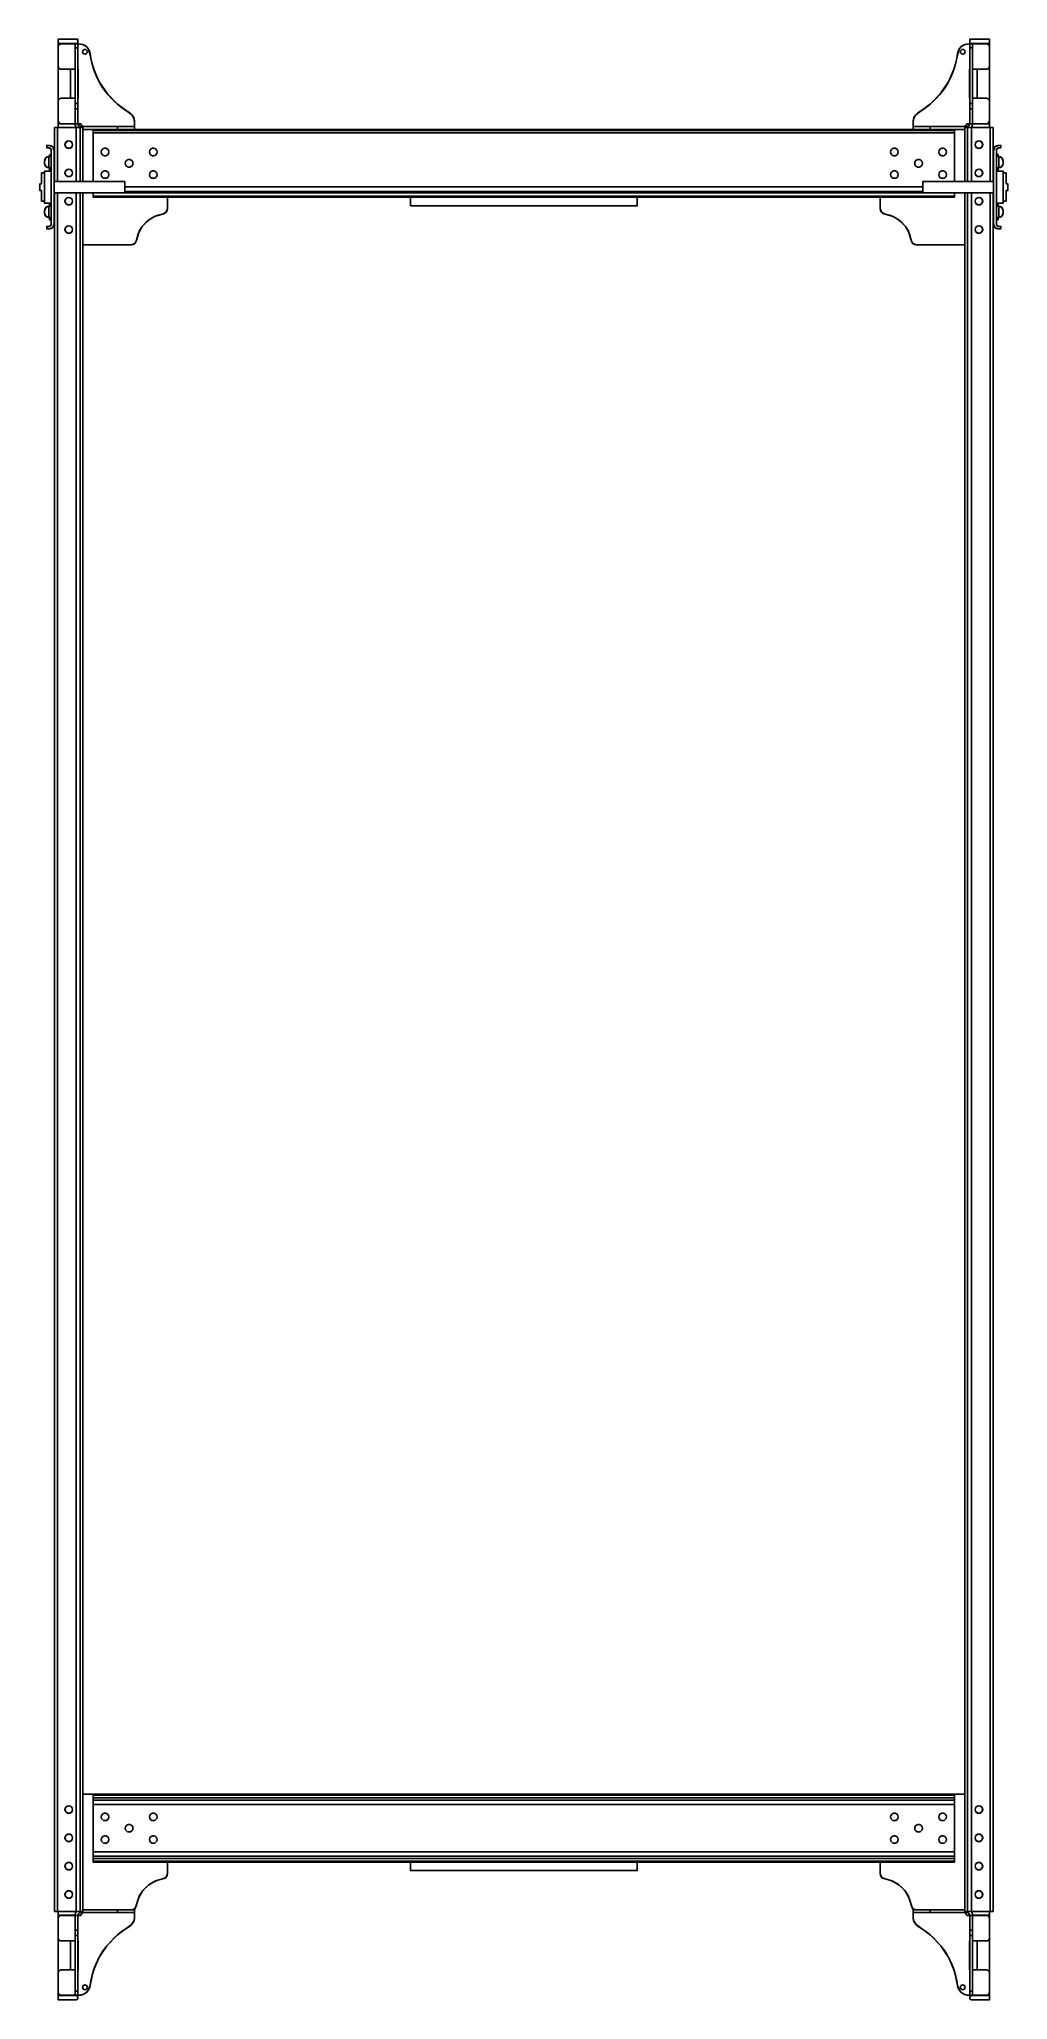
# Model space of a CAD drawing. Header units: millimetres. Extents: x -855 to 854, y -228 to 3234.
import ezdxf

# ---------------------------------------------------------------- set-up
doc = ezdxf.new("R2010")
doc.units = ezdxf.units.MM
doc.linetypes.add('HIDDEN', pattern=[0.375, 0.25, -0.125])
doc.layers.add('Wipeouts', color=7, linetype='Continuous', true_color=0xbcb7d9)

msp = doc.modelspace()

# ---------------------------------------------------------------- wipeouts: each hides what was drawn before it
msp.add_wipeout([(-0.6, 2939.9), (-201.2, 2939.9), (-201.2, 2954.9), (-630.2, 2954.9), (-630.2, 2935.2), (-632.6, 2928.7), (-638.6, 2925.3), (-652.8, 2921.1), (-665.3, 2913.3), (-674.5, 2903.5), (-680.6, 2892.9), (-684.5, 2879.4), (-687.9, 2873.3), (-694.4, 2870.9), (-779.2, 2870.9), (-779.2, 134.9), (-1.2, 133.1), (-1.2, 0), (-201.2, 0.1), (-201.2, 14.9), (-630.2, 14.9), (-630.2, -4.8), (-631.2, -9.2), (-634.4, -13), (-651.1, -18.2), (-663.8, -25.5), (-673.2, -34.8), (-680.6, -47.2), (-686.3, -65), (-688.2, -69.1), (-688.2, -74.1), (-688.2, -82), (-689.1, -87.9), (-693.2, -95.3), (-718.8, -114), (-737, -132.7), (-751.2, -154.2), (-761, -177.5), (-766.6, -202.6), (-768.7, -209.4), (-773.2, -215.1), (-779.4, -218.8), (-786.4, -220.1), (-788.2, -220.1), (-793.2, -220.1), (-793.2, -220.6), (-791.2, -220.6), (-789.1, -221.4), (-788.2, -223.6), (-788.2, -225.1), (-789.1, -227.2), (-791.2, -228.1), (-823.2, -228.1), (-823.2, -72.1), (-829.2, -72.1), (-829.2, 2906.9), (-830.2, 2906.9), (-830.2, 2907.4), (-832.5, 2901.8), (-838.2, 2899.4), (-843.2, 2899.4), (-843.2, 2903.4), (-839.2, 2903.4), (-836.3, 2904.6), (-835.2, 2907.4), (-835.2, 2915.4), (-838.2, 2915.4), (-838.2, 2919), (-839.2, 2919), (-844.8, 2921.4), (-847.2, 2927), (-847.2, 2931), (-844.8, 2936.7), (-839.2, 2939), (-838.2, 2939), (-838.2, 2944.8), (-847.2, 2944.8), (-847.2, 2947.9), (-852.2, 2947.9), (-852.2, 2966.9), (-855.2, 2966.9), (-855.2, 2978.9), (-852.2, 2978.9), (-852.2, 2997.9), (-847.2, 2997.9), (-847.2, 3001), (-838.2, 3001), (-838.2, 3006.8), (-839.2, 3006.8), (-844.8, 3009.2), (-847.2, 3014.8), (-847.2, 3018.8), (-844.8, 3024.5), (-839.2, 3026.8), (-838.2, 3026.8), (-838.2, 3029.7), (-835.2, 3029.7), (-835.2, 3038.4), (-836.3, 3041.3), (-839.2, 3042.4), (-843.2, 3042.4), (-843.2, 3046.4), (-838.2, 3046.4), (-832.5, 3044.1), (-830.4, 3038.9), (-830.2, 3038.9), (-829.2, 3038.9), (-829.2, 3077.9), (-823.2, 3077.9), (-823.2, 3233.9), (-788.2, 3233.9), (-788.2, 3225.9), (-779.8, 3224.8), (-773.2, 3220.9), (-768.9, 3215.6), (-761, 3183.4), (-751.2, 3160.2), (-736.6, 3138.2), (-718.7, 3119.8), (-692.7, 3100.6), (-689.3, 3094.6), (-688.2, 3087.9), (-688.2, 3074.9), (-1.4, 3074.9), (-1.4, 2939.9)]).dxf.layer = 'Wipeouts'

# ---------------------------------------------------------------- next in the draw order: linework, layer by layer
at = {"color": 2, "linetype": 'Continuous', "lineweight": 25, "true_color": 0xf1eb1f}
for p, q in [((-822, 3233.9), (-790, 3233.9)), ((-822, 3233.9), (-822, 3226.4)), ((-822, 3226.4), (-790, 3226.4)), ((-822, 3084.4), (-822, 3226.4)), ((-787, 3230.9), (-787, 3229.4)), ((-822, 3084.4), (-792, 3084.4)), ((-822, 3084.4), (-822, 3077.9)), ((-822, -78.6), (-822, -72.1)), ((-822, -78.6), (-792, -78.6)), ((-822, -220.6), (-822, -78.6)), ((-822, -228.1), (-822, -220.6)), ((-822, -220.6), (-790, -220.6)), ((-790, -228.1), (-822, -228.1)), ((-787, -225.1), (-787, -223.6))]:
    msp.add_line(p, q, dxfattribs=at)
at = {"color": 7, "linetype": 'Continuous', "lineweight": 25}
for p, q in [((-821.5, 3220.9), (-821.5, 3185.9)), ((-792, 3225.9), (-816.5, 3225.9)), ((-792, 3226.4), (-792, 3225.9)), ((-792, 3225.9), (-787, 3225.9)), ((-792, 3219), (-792, 3225.9)), ((-785.2, 3225.9), (-787, 3225.9)), ((-787, 3225.9), (-787, 3219)), ((-787, 3219), (-792, 3219)), ((-792, 3120.4), (-792, 3219)), ((-787, 3120.4), (-787, 3219)), ((-816.5, 3180.9), (-792, 3180.9)), ((-787, 3180.9), (-786.5, 3180.9)), ((-786.5, 3180.9), (-786.5, 3129.9)), ((-821.5, 3124.9), (-821.5, 3089.9)), ((-792, 3129.9), (-816.5, 3129.9)), ((-792, 3120.4), (-787, 3120.4)), ((-792, 3111.3), (-792, 3120.4)), ((-786.5, 3129.9), (-787, 3129.9)), ((-787, 3120.4), (-787, 3111.3)), ((-816.5, 3084.9), (-792, 3084.9)), ((-787, 3111.3), (-792, 3111.3)), ((-792, 3111.3), (-792, 3084.9)), ((-792, 3084.9), (-792, 3084.4)), ((-792, 3084.9), (-787, 3084.9)), ((-787, 3111.3), (-787, 3084.9)), ((-787, 3084.9), (-781.5, 3084.9)), ((-687, 3079.9), (-687, 3087.9)), ((-828, 2982.9), (-828, 3077.9)), ((-823, 3077.9), (-828, 3077.9)), ((-828, 3064.9), (-828, 2982.9)), ((-790, 3077.9), (-823, 3077.9)), ((-783, 3077.9), (-790, 3077.9)), ((-783, 2982.9), (-783, 3077.9)), ((-778, 3077.9), (-783, 3077.9)), ((-782, 3079.9), (-717, 3079.9)), ((-778, 2982.9), (-778, 3077.9)), ((-760, 3074.9), (-778, 3074.9)), ((-760, 3073.1), (-760, 3074.9)), ((-760, 3068.6), (-760, 3073.1)), ((-760, 3064.6), (-760, 3068.6)), ((-760, 3056.7), (-760, 3064.6)), ((-760, 2982.9), (-760, 3056.7)), ((-717, 3074.9), (-717, 3079.9)), ((-717, 3079.9), (-687, 3079.9)), ((-687, 3079.9), (-687, 3074.9)), ((-846, 3014.8), (-846, 3018.8)), ((-842, 3042.4), (-842, 3046.4)), ((-842, 3046.4), (-837, 3046.4)), ((-842, 3042.4), (-838, 3042.4)), ((-834, 3026.8), (-838, 3026.8)), ((-837, 3029.7), (-834, 3029.7)), ((-834, 3038.4), (-834, 2907.4)), ((-829, 3038.9), (-829, 3038.9)), ((-828, 3038.9), (-829, 3038.9)), ((-829, 3038.4), (-829, 2907.4)), ((-737.2, 3041.4), (-740.8, 3041.4)), ((-740.8, 3028.4), (-737.2, 3028.4)), ((-694.7, 3021.4), (-698.3, 3021.4)), ((-652.2, 3041.4), (-655.8, 3041.4)), ((-655.8, 3028.4), (-652.2, 3028.4)), ((-851, 2978.9), (-854, 2978.9)), ((-854, 2966.9), (-854, 2978.9)), ((-851, 2997.9), (-851, 2978.9)), ((-851, 2997.9), (-846, 2997.9)), ((-846, 3001), (-834, 3001)), ((-846, 2944.8), (-846, 3001)), ((-838, 3006.8), (-834, 3006.8)), ((-704, 2982.9), (-829, 2982.9)), ((-737.2, 3001.4), (-740.8, 3001.4)), ((-740.8, 2988.4), (-737.2, 2988.4)), ((-704, 2982.9), (-704, 2962.9)), ((-698.3, 3008.4), (-694.7, 3008.4)), ((-652.2, 3001.4), (-655.8, 3001.4)), ((-655.8, 2988.4), (-652.2, 2988.4)), ((-854, 2966.9), (-851, 2966.9)), ((-851, 2966.9), (-851, 2947.9)), ((-851, 2947.9), (-846, 2947.9)), ((-846, 2944.8), (-834, 2944.8)), ((-837, 2944.7), (-834, 2944.7)), ((-837, 2944.7), (-837, 2942.3)), ((-704, 2962.9), (-829, 2962.9)), ((-828, 2962.9), (-828, 2880.9)), ((-828, -72.1), (-828, 2962.9)), ((-783, -72.1), (-783, 2962.9)), ((-778, -72.1), (-778, 2962.9)), ((-760, 2961.3), (-760, 2962.9)), ((-760, 2956.8), (-760, 2961.3)), ((-760, 2954.9), (-760, 2956.8)), ((-629, 2935.2), (-629, 2954.9)), ((-846, 2927), (-846, 2931)), ((-834, 2939), (-838, 2939)), ((-838, 2919), (-834, 2919)), ((-837, 2942.3), (-834, 2942.3)), ((-837, 2942.3), (-837, 2939)), ((-837, 2915.4), (-834, 2915.4)), ((-842, 2903.4), (-838, 2903.4)), ((-842, 2899.4), (-842, 2903.4)), ((-842, 2899.4), (-837, 2899.4)), ((-829, 2906.9), (-829, 2906.9)), ((-828, 2906.9), (-829, 2906.9)), ((-778, 2870.9), (-693.2, 2870.9)), ((-828, 124.9), (-828, -59.1)), ((-760, 134.9), (-778, 134.9)), ((-760, 133.1), (-760, 134.9)), ((-760, 128.6), (-760, 133.1)), ((-760, 124.6), (-760, 128.6)), ((-760, 116.7), (-760, 124.6)), ((-760, 33.2), (-760, 116.7)), ((-737.2, 101.4), (-740.8, 101.4)), ((-740.8, 88.4), (-737.2, 88.4)), ((-694.7, 81.4), (-698.3, 81.4)), ((-652.2, 101.4), (-655.8, 101.4)), ((-655.8, 88.4), (-652.2, 88.4)), ((-737.2, 61.4), (-740.8, 61.4)), ((-740.8, 48.4), (-737.2, 48.4)), ((-698.3, 68.4), (-694.7, 68.4)), ((-652.2, 61.4), (-655.8, 61.4)), ((-655.8, 48.4), (-652.2, 48.4)), ((-760, 25.3), (-760, 33.2)), ((-760, 21.3), (-760, 25.3)), ((-760, 16.8), (-760, 21.3)), ((-760, 14.9), (-760, 16.8)), ((-629, -4.8), (-629, 14.9)), ((-778, -69.1), (-693.2, -69.1)), ((-717, -74.1), (-717, -69.1)), ((-693.2, -69.1), (-687, -69.1)), ((-687, -69.1), (-687, -74.1)), ((-823, -72.1), (-828, -72.1)), ((-790, -72.1), (-823, -72.1)), ((-821.5, -119.1), (-821.5, -84.1)), ((-816.5, -79.1), (-792, -79.1)), ((-792, -78.6), (-792, -79.1)), ((-787, -79.1), (-792, -79.1)), ((-792, -105.4), (-792, -79.1)), ((-783, -72.1), (-790, -72.1)), ((-787, -79.1), (-781.5, -79.1)), ((-787, -105.4), (-787, -79.1)), ((-778, -72.1), (-783, -72.1)), ((-782, -74.1), (-717, -74.1)), ((-687, -74.1), (-717, -74.1)), ((-687, -74.1), (-687, -82)), ((-792, -124.1), (-816.5, -124.1)), ((-792, -105.4), (-787, -105.4)), ((-792, -114.5), (-792, -105.4)), ((-787, -114.5), (-792, -114.5)), ((-792, -213.1), (-792, -114.5)), ((-787, -105.4), (-787, -114.5)), ((-787, -213.1), (-787, -114.5)), ((-786.5, -124.1), (-787, -124.1)), ((-786.5, -175.1), (-786.5, -124.1)), ((-821.5, -215.1), (-821.5, -180.1)), ((-816.5, -175.1), (-792, -175.1)), ((-787, -175.1), (-786.5, -175.1)), ((-792, -220.1), (-816.5, -220.1)), ((-792, -213.1), (-787, -213.1)), ((-792, -220.1), (-792, -213.1)), ((-792, -220.1), (-792, -220.6)), ((-787, -220.1), (-792, -220.1)), ((-787, -213.1), (-787, -220.1)), ((-785.2, -220.1), (-787, -220.1))]:
    msp.add_line(p, q, dxfattribs=at)
at = {"color": 251, "linetype": 'HIDDEN', "true_color": 0x636466}
for p, q in [((-800, 3180.9), (-800, 3129.9)), ((-800, -124.1), (-800, -175.1))]:
    msp.add_line(p, q, dxfattribs=at)
at = {"color": 8, "linetype": 'Continuous', "lineweight": 25}
for p, q in [((-823, 2982.9), (-823, 3077.9)), ((-790, 2982.9), (-790, 3077.9)), ((-782, 3079.9), (-782, 3077.9)), ((-838, 3026.8), (-838, 3006.8)), ((-823, -72.1), (-823, 2962.9)), ((-790, -72.1), (-790, 2962.9)), ((-838, 2939), (-838, 2919)), ((-782, -72.1), (-782, -74.1))]:
    msp.add_line(p, q, dxfattribs=at)
at = {"color": 7, "linetype": 'Continuous', "lineweight": 25}
for centre, radius in [((-774.5, 3211.9), 4.25), ((-803, 3047.9), 6.75), ((-803, 3047.9), 6.5), ((-739, 3034.9), 6.75), ((-696.5, 3014.9), 6.75), ((-654, 3034.9), 6.75), ((-803, 2997.9), 6.75), ((-803, 2997.9), 6.5), ((-739, 2994.9), 6.75), ((-654, 2994.9), 6.75), ((-803, 2947.9), 6.75), ((-803, 2947.9), 6.5), ((-803, 2897.9), 6.75), ((-803, 2897.9), 6.5), ((-803, 107.9), 6.75), ((-803, 107.9), 6.5), ((-739, 94.9), 6.75), ((-696.5, 74.9), 6.75), ((-654, 94.9), 6.75), ((-803, 57.9), 6.75), ((-803, 57.9), 6.5), ((-739, 54.9), 6.75), ((-654, 54.9), 6.75), ((-803, 7.9), 6.75), ((-803, 7.9), 6.5), ((-803, -42.1), 6.75), ((-803, -42.1), 6.5), ((-774.5, -206.1), 4.25)]:
    msp.add_circle(centre, radius, dxfattribs=at)
for centre, radius, start, end in [((-816.5, 3220.9), 5, 90, 180), ((-785.2, 3205.9), 20, 7.1989, 90), ((-816.5, 3185.9), 5, 180, 270), ((-626.9, 3225.9), 139.6, 187.1989, 239.8758), ((-816.5, 3124.9), 5, 90, 180), ((-816.5, 3089.9), 5, 180, 270), ((-782, 3084.9), 10, 180, 224.427), ((-782, 3084.9), 5, 180, 270), ((-776.5, 3084.9), 5, 180, 270), ((-707, 3087.9), 20, 0, 59.8758), ((-838, 3018.8), 8, 90, 180), ((-838, 3014.8), 8, 180, 270), ((-838, 3038.4), 4, 0, 90), ((-837, 3038.4), 8, 0, 90), ((-838, 2931), 8, 90, 180), ((-838, 2927), 8, 180, 270), ((-629, 2870.9), 55, 98.8499, 171.1501), ((-639, 2935.2), 10, 278.8499, 0), ((-838, 2907.4), 4, 270, 0), ((-837, 2907.4), 8, 270, 0), ((-693.2, 2880.9), 10, 270, 351.1501), ((-629, -69.1), 55, 98.8499, 171.1501), ((-639, -4.8), 10, 278.8499, 0), ((-693.2, -59.1), 10, 270, 351.1501), ((-816.5, -84.1), 5, 90, 180), ((-782, -79.1), 10, 135.573, 180), ((-782, -79.1), 5, 90, 180), ((-776.5, -79.1), 5, 90, 180), ((-626.9, -220.1), 139.6, 120.1242, 172.8011), ((-707, -82), 20, 300.1242, 0), ((-816.5, -119.1), 5, 180, 270), ((-816.5, -180.1), 5, 90, 180), ((-785.2, -200.1), 20, 270, 352.8011), ((-816.5, -215.1), 5, 180, 270)]:
    msp.add_arc(centre, radius, start, end, dxfattribs=at)
at = {"color": 2, "linetype": 'Continuous', "lineweight": 25, "true_color": 0xf1eb1f}
for centre, start, end in [((-790, 3230.9), 0, 90), ((-790, 3229.4), 270, 0), ((-790, -223.6), 0, 90), ((-790, -225.1), 270, 0)]:
    msp.add_arc(centre, 3, start, end, dxfattribs=at)
at = {"color": 7, "linetype": 'Continuous', "lineweight": 25}
for points, knots in [([(-837, 3029.7), (-837, 3029.7), (-837, 3029.7), (-837, 3029.3), (-837, 3028.6), (-837, 3027.7), (-837, 3027.1), (-837, 3026.8)], [0, 0, 0, 0, 0.243551, 0.486989, 0.730071, 0.912437, 1, 1, 1, 1]), ([(-837, 3006.8), (-837, 3006.5), (-837, 3005.5), (-837, 3004.1), (-837, 3002.8), (-837, 3001.8), (-837, 3001.2), (-837, 3001.1), (-837, 3001)], [0, 0, 0, 0, 0.116483, 0.296239, 0.476021, 0.656083, 0.89612, 1, 1, 1, 1]), ([(-837, 2919), (-837, 2918.5), (-837, 2917.4), (-837, 2916.3), (-837, 2915.7), (-837, 2915.4)], [0, 0, 0, 0, 0.35444, 0.67705, 1, 1, 1, 1])]:
    msp.add_open_spline(points, degree=3, knots=knots, dxfattribs=at)

# ---------------------------------------------------------------- next in the draw order: wipeouts: each hides what was drawn before it
msp.add_wipeout([(-2.2, 2939.9), (198.4, 2939.9), (198.4, 2955), (627.4, 2955), (627.4, 2935.3), (629.8, 2928.8), (635.8, 2925.4), (650, 2921.2), (662.5, 2913.4), (671.7, 2903.6), (677.8, 2893), (681.7, 2879.5), (685.1, 2873.4), (691.6, 2871), (776.4, 2871.1), (776.8, 135.1), (-1.2, 133.1), (-1.2, 0), (198.8, 0.1), (198.8, 15), (627.8, 15), (627.8, -4.7), (628.8, -9.1), (632, -12.9), (648.7, -18.1), (661.4, -25.4), (670.9, -34.7), (678.3, -47.1), (684, -64.9), (685.8, -69), (685.8, -74), (685.8, -81.9), (686.7, -87.8), (690.9, -95.2), (716.5, -113.9), (734.6, -132.6), (748.8, -154.1), (758.7, -177.4), (764.2, -202.4), (766.4, -209.2), (770.9, -214.9), (777, -218.7), (784.1, -219.9), (785.8, -219.9), (790.8, -219.9), (790.8, -220.4), (788.8, -220.4), (786.7, -221.3), (785.8, -223.4), (785.8, -224.9), (786.7, -227.1), (788.8, -227.9), (820.8, -227.9), (820.8, -71.9), (826.8, -71.9), (826.4, 2907.1), (827.4, 2907.1), (827.4, 2907.6), (829.7, 2901.9), (835.4, 2899.6), (840.4, 2899.6), (840.4, 2903.6), (836.4, 2903.6), (833.6, 2904.7), (832.4, 2907.6), (832.4, 2915.5), (835.4, 2915.5), (835.4, 2919.2), (836.4, 2919.2), (842, 2921.5), (844.4, 2927.2), (844.4, 2931.2), (842, 2936.8), (836.4, 2939.2), (835.4, 2939.2), (835.4, 2945), (844.4, 2945), (844.4, 2948.1), (849.4, 2948.1), (849.4, 2967.1), (852.4, 2967.1), (852.4, 2979.1), (849.4, 2979.1), (849.4, 2998.1), (844.4, 2998.1), (844.4, 3001.2), (835.4, 3001.2), (835.4, 3007), (836.4, 3007), (842, 3009.3), (844.4, 3015), (844.4, 3019), (842, 3024.6), (836.4, 3027), (835.4, 3027), (835.4, 3029.9), (832.4, 3029.9), (832.4, 3038.6), (833.5, 3041.4), (836.4, 3042.6), (840.4, 3042.6), (840.4, 3046.6), (835.4, 3046.6), (829.7, 3044.2), (827.6, 3039.1), (827.4, 3039.1), (826.4, 3039.1), (826.4, 3078.1), (820.4, 3078.1), (820.3, 3234.1), (785.3, 3234.1), (785.3, 3226.1), (777, 3224.9), (770.4, 3221.1), (766.1, 3215.7), (758.2, 3183.5), (748.4, 3160.3), (733.8, 3138.3), (715.9, 3119.9), (689.9, 3100.7), (686.5, 3094.7), (685.4, 3088), (685.4, 3075), (-1.4, 3074.9), (-1.4, 2939.9)]).dxf.layer = 'Wipeouts'

# ---------------------------------------------------------------- next in the draw order: linework, layer by layer
for p, q in [((785.2, 3225.9), (787, 3225.9)), ((787, 3225.9), (792, 3225.9)), ((787, 3219), (787, 3225.9)), ((792, 3225.9), (816.5, 3225.9)), ((792, 3225.9), (792, 3219)), ((821.5, 3220.9), (821.5, 3185.9)), ((792, 3219), (787, 3219)), ((787, 3219), (787, 3120.4)), ((792, 3219), (792, 3120.4)), ((787, 3180.9), (786.5, 3180.9)), ((786.5, 3180.9), (786.5, 3129.9)), ((816.5, 3180.9), (792, 3180.9)), ((786.5, 3129.9), (787, 3129.9)), ((787, 3120.4), (792, 3120.4)), ((787, 3111.3), (787, 3120.4)), ((792, 3129.9), (816.5, 3129.9)), ((792, 3120.4), (792, 3111.3)), ((821.5, 3124.9), (821.5, 3089.9)), ((687, 3079.9), (687, 3087.9)), ((787, 3084.9), (781.5, 3084.9)), ((792, 3111.3), (787, 3111.3)), ((787, 3111.3), (787, 3084.9)), ((787, 3084.9), (792, 3084.9)), ((792, 3111.3), (792, 3084.9)), ((792, 3084.4), (792, 3084.9)), ((816.5, 3084.9), (792, 3084.9)), ((-760, 3074.9), (760, 3074.9)), ((-376.5, 3074.9), (760, 3074.9)), ((687, 3074.9), (687, 3079.9)), ((687, 3079.9), (717, 3079.9)), ((717, 3079.9), (717, 3074.9)), ((782, 3079.9), (717, 3079.9)), ((760, 3074.9), (778, 3074.9)), ((760, 3073.1), (760, 3074.9)), ((760, 3068.6), (760, 3073.1)), ((760, 3064.6), (760, 3068.6)), ((760, 3056.7), (760, 3064.6)), ((760, 2982.9), (760, 3056.7)), ((778, 2982.9), (778, 3077.9)), ((783, 3077.9), (778, 3077.9)), ((783, 2982.9), (783, 3077.9)), ((790, 3077.9), (783, 3077.9)), ((823, 3077.9), (790, 3077.9)), ((828, 3077.9), (823, 3077.9)), ((828, 2982.9), (828, 3077.9)), ((828, 3064.9), (828, 2982.9)), ((652.2, 3041.4), (655.8, 3041.4)), ((655.8, 3028.4), (652.2, 3028.4)), ((694.7, 3021.4), (698.3, 3021.4)), ((737.2, 3041.4), (740.8, 3041.4)), ((740.8, 3028.4), (737.2, 3028.4)), ((828, 3038.9), (829, 3038.9)), ((829, 3038.9), (829, 3038.9)), ((829, 2907.4), (829, 3038.4)), ((834, 2907.4), (834, 3038.4)), ((837, 3030.5), (834, 3030.5)), ((838, 3026.8), (834, 3026.8)), ((842, 3046.4), (837, 3046.4)), ((842, 3042.4), (838, 3042.4)), ((842, 3046.4), (842, 3042.4)), ((846, 3018.8), (846, 3014.8)), ((652.2, 3001.4), (655.8, 3001.4)), ((655.8, 2988.4), (652.2, 2988.4)), ((698.3, 3008.4), (694.7, 3008.4)), ((704, 2962.9), (704, 2982.9)), ((704, 2982.9), (829, 2982.9)), ((737.2, 3001.4), (740.8, 3001.4)), ((740.8, 2988.4), (737.2, 2988.4)), ((834, 3006.8), (838, 3006.8)), ((837, 3003.5), (834, 3003.5)), ((837, 3001.1), (834, 3001.1)), ((846, 3001), (834, 3001)), ((837, 3003.5), (837, 3006.8)), ((837, 3001.1), (837, 3003.5)), ((846, 3001), (846, 2944.8)), ((851, 2997.9), (846, 2997.9)), ((851, 2978.9), (851, 2997.9)), ((854, 2978.9), (851, 2978.9)), ((854, 2978.9), (854, 2966.9)), ((629, 2935.2), (629, 2954.9)), ((704, 2962.9), (829, 2962.9)), ((760, 2961.3), (760, 2962.9)), ((760, 2956.8), (760, 2961.3)), ((760, 2954.9), (760, 2956.8)), ((778, -72.1), (778, 2962.9)), ((783, -72.1), (783, 2962.9)), ((828, -72.1), (828, 2962.9)), ((828, 2962.9), (828, 2880.9)), ((846, 2944.8), (834, 2944.8)), ((851, 2947.9), (846, 2947.9)), ((851, 2966.9), (854, 2966.9)), ((851, 2947.9), (851, 2966.9)), ((838, 2939), (834, 2939)), ((834, 2919), (838, 2919)), ((837, 2916.1), (834, 2916.1)), ((846, 2931), (846, 2927)), ((828, 2906.9), (829, 2906.9)), ((829, 2906.9), (829, 2906.9)), ((842, 2899.4), (837, 2899.4)), ((842, 2903.4), (838, 2903.4)), ((842, 2903.4), (842, 2899.4)), ((778, 2870.9), (693.2, 2870.9)), ((-760, 134.9), (760, 134.9)), ((760, 134.9), (778, 134.9)), ((760, 133.1), (760, 134.9)), ((760, 128.6), (760, 133.1)), ((760, 124.6), (760, 128.6)), ((760, 116.7), (760, 124.6)), ((760, 33.2), (760, 116.7)), ((828, 124.9), (828, -59.1)), ((652.2, 101.4), (655.8, 101.4)), ((655.8, 88.4), (652.2, 88.4)), ((694.7, 81.4), (698.3, 81.4)), ((737.2, 101.4), (740.8, 101.4)), ((740.8, 88.4), (737.2, 88.4)), ((652.2, 61.4), (655.8, 61.4)), ((655.8, 48.4), (652.2, 48.4)), ((698.3, 68.4), (694.7, 68.4)), ((737.2, 61.4), (740.8, 61.4)), ((740.8, 48.4), (737.2, 48.4)), ((629, -4.8), (629, 14.9)), ((760, 25.3), (760, 33.2)), ((760, 21.3), (760, 25.3)), ((760, 16.8), (760, 21.3)), ((760, 14.9), (760, 16.8)), ((687, -74.1), (687, -69.1)), ((687, -69.1), (693.2, -69.1)), ((778, -69.1), (693.2, -69.1)), ((717, -69.1), (717, -74.1)), ((687, -74.1), (687, -82)), ((717, -74.1), (687, -74.1)), ((782, -74.1), (717, -74.1)), ((783, -72.1), (778, -72.1)), ((787, -79.1), (781.5, -79.1)), ((790, -72.1), (783, -72.1)), ((792, -79.1), (787, -79.1)), ((787, -105.4), (787, -79.1)), ((823, -72.1), (790, -72.1)), ((792, -79.1), (792, -78.6)), ((816.5, -79.1), (792, -79.1)), ((792, -105.4), (792, -79.1)), ((821.5, -119.1), (821.5, -84.1)), ((828, -72.1), (823, -72.1)), ((786.5, -124.1), (787, -124.1)), ((786.5, -175.1), (786.5, -124.1)), ((787, -105.4), (792, -105.4)), ((787, -114.5), (787, -105.4)), ((792, -114.5), (787, -114.5)), ((787, -114.5), (787, -213.1)), ((792, -105.4), (792, -114.5)), ((792, -114.5), (792, -213.1)), ((792, -124.1), (816.5, -124.1)), ((787, -175.1), (786.5, -175.1)), ((816.5, -175.1), (792, -175.1)), ((821.5, -215.1), (821.5, -180.1)), ((785.2, -220.1), (787, -220.1)), ((787, -213.1), (792, -213.1)), ((787, -220.1), (787, -213.1)), ((792, -220.1), (787, -220.1)), ((787, -225.1), (787, -223.6)), ((792, -213.1), (792, -220.1)), ((792, -220.1), (816.5, -220.1))]:
    msp.add_line(p, q, dxfattribs=at)
at = {"color": 2, "linetype": 'Continuous', "lineweight": 25, "true_color": 0xf1eb1f}
for p, q in [((787, 3230.9), (787, 3229.4)), ((790, 3233.9), (822, 3233.9)), ((822, 3226.4), (790, 3226.4)), ((792, 3225.9), (792, 3226.4)), ((822, 3233.9), (822, 3226.4)), ((822, 3226.4), (822, 3084.4)), ((822, 3084.4), (792, 3084.4)), ((822, 3084.4), (822, 3077.9)), ((822, -78.6), (792, -78.6)), ((822, -78.6), (822, -72.1)), ((822, -78.6), (822, -220.6)), ((822, -220.6), (790, -220.6)), ((822, -228.1), (790, -228.1)), ((792, -220.6), (792, -220.1)), ((822, -228.1), (822, -220.6))]:
    msp.add_line(p, q, dxfattribs=at)
at = {"color": 251, "linetype": 'HIDDEN', "true_color": 0x636466}
for p, q in [((800, 3180.9), (800, 3129.9)), ((800, -124.1), (800, -175.1))]:
    msp.add_line(p, q, dxfattribs=at)
at = {"color": 8, "linetype": 'Continuous', "lineweight": 25}
for p, q in [((782, 3077.9), (782, 3079.9)), ((790, 2982.9), (790, 3077.9)), ((823, 2982.9), (823, 3077.9)), ((838, 3006.8), (838, 3026.8)), ((790, -72.1), (790, 2962.9)), ((823, -72.1), (823, 2962.9)), ((838, 2919), (838, 2939)), ((782, -74.1), (782, -72.1))]:
    msp.add_line(p, q, dxfattribs=at)
for points in [[(0, 0), (-200, 0.1), (-200, 14.9), (-629, 14.9), (-629, -4.8), (-630, -9.2), (-633.2, -13), (-649.9, -18.2), (-662.6, -25.5), (-672.1, -34.8), (-679.5, -47.2), (-685.2, -65), (-687, -69.1), (-687, -74.1), (-687, -82), (-687.9, -87.9), (-692.1, -95.3), (-717.7, -114), (-735.8, -132.7), (-750, -154.2), (-759.8, -177.5), (-765.4, -202.6), (-767.5, -209.4), (-772, -215.1), (-778.2, -218.8), (-785.2, -220.1), (-787, -220.1), (-792, -220.1), (-792, -220.6), (-790, -220.6), (-787.9, -221.4), (-787, -223.6), (-787, -225.1), (-787.9, -227.2), (-790, -228.1), (-822, -228.1), (-822, -72.1), (-828, -72.1), (-828, 2906.9), (-829, 2906.9), (-829, 2907.4), (-831.3, 2901.8), (-837, 2899.4), (-842, 2899.4), (-842, 2903.4), (-838, 2903.4), (-835.2, 2904.6), (-834, 2907.4), (-834, 2915.4), (-837, 2915.4), (-837, 2919), (-838, 2919), (-843.7, 2921.4), (-846, 2927), (-846, 2931), (-843.7, 2936.7), (-838, 2939), (-837, 2939), (-837, 2944.8), (-846, 2944.8), (-846, 2947.9), (-851, 2947.9), (-851, 2966.9), (-854, 2966.9), (-854, 2978.9), (-851, 2978.9), (-851, 2997.9), (-846, 2997.9), (-846, 3001), (-837, 3001), (-837, 3006.8), (-838, 3006.8), (-843.7, 3009.2), (-846, 3014.8), (-846, 3018.8), (-843.7, 3024.5), (-838, 3026.8), (-837, 3026.8), (-837, 3029.7), (-834, 3029.7), (-834, 3038.4), (-835.2, 3041.3), (-838, 3042.4), (-842, 3042.4), (-842, 3046.4), (-837, 3046.4), (-831.3, 3044.1), (-829.2, 3038.9), (-829, 3038.9), (-828, 3038.9), (-828, 3077.9), (-822, 3077.9), (-822, 3233.9), (-787, 3233.9), (-787, 3225.9), (-778.6, 3224.8), (-772, 3220.9), (-767.7, 3215.6), (-759.9, 3183.4), (-750, 3160.2), (-735.5, 3138.2), (-717.6, 3119.8), (-691.6, 3100.6), (-688.2, 3094.6), (-687, 3087.9), (-687, 3074.9), (0, 3074.9), (687, 3074.9), (687, 3087.9), (688.2, 3094.6), (691.6, 3100.6), (717.6, 3119.8), (735.5, 3138.2), (750, 3160.2), (759.9, 3183.4), (767.7, 3215.6), (772, 3220.9), (778.6, 3224.8), (787, 3225.9), (787, 3233.9), (822, 3233.9), (822, 3077.9), (828, 3077.9), (828, 3038.9), (829, 3038.9), (829.2, 3038.9), (831.3, 3044.1), (837, 3046.4), (842, 3046.4), (842, 3042.4), (838, 3042.4), (835.2, 3041.3), (834, 3038.4), (834, 3029.7), (837, 3029.7), (837, 3026.8), (838, 3026.8), (843.7, 3024.5), (846, 3018.8), (846, 3014.8), (843.7, 3009.2), (838, 3006.8), (837, 3006.8), (837, 3001), (846, 3001), (846, 2997.9), (851, 2997.9), (851, 2978.9), (854, 2978.9), (854, 2966.9), (851, 2966.9), (851, 2947.9), (846, 2947.9), (846, 2944.8), (837, 2944.8), (837, 2939), (838, 2939), (843.7, 2936.7), (846, 2931), (846, 2927), (843.7, 2921.4), (838, 2919), (837, 2919), (837, 2915.4), (834, 2915.4), (834, 2907.4), (835.2, 2904.6), (838, 2903.4), (842, 2903.4), (842, 2899.4), (837, 2899.4), (831.3, 2901.8), (829, 2907.4), (829, 2906.9), (828, 2906.9), (828, -72.1), (822, -72.1), (822, -228.1), (790, -228.1), (787.9, -227.2), (787, -225.1), (787, -223.6), (787.9, -221.4), (790, -220.6), (792, -220.6), (792, -220.1), (787, -220.1), (785.2, -220.1), (778.2, -218.8), (772, -215.1), (767.5, -209.4), (765.4, -202.6), (759.8, -177.5), (750, -154.2), (735.8, -132.7), (717.7, -114), (692.1, -95.3), (687.9, -87.9), (687, -82), (687, -74.1), (687, -69.1), (685.2, -65), (679.5, -47.2), (672.1, -34.8), (662.6, -25.5), (649.9, -18.2), (633.2, -13), (630, -9.2), (629, -4.8), (629, 14.9), (200, 14.9), (200, 0.1)], [(-760, 2962.9), (760, 2962.9), (760, 2954.9), (-760, 2954.9)], [(704, 2973.2), (-704, 2973.2), (-704, 2965.3), (704, 2965.3)], [(-200, 2955), (200, 2954.8), (200, 2939.8), (-200, 2940)], [(760, 134.9), (-760, 134.9), (-760, 14.9), (760, 14.9)], [(760, 133.1), (-760, 133.1), (-760, 16.8), (760, 16.8)], [(760, 128.6), (-760, 128.6), (-760, 21.3), (760, 21.3)], [(760, 124.6), (-760, 124.6), (-760, 25.3), (760, 25.3)], [(760, 116.7), (-760, 116.7), (-760, 33.2), (760, 33.2)], [(-200, 15.1), (200, 14.9), (200, -0.1), (-200, 0.1)]]:
    msp.add_lwpolyline(points, close=True)
for points in [[(760, 2982.9), (760, 3074.9), (-760, 3074.9), (-760, 2982.9)], [(760, 2982.9), (760, 3073.1), (-760, 3073.1), (-760, 2982.9)], [(760, 2982.9), (760, 3068.6), (-760, 3068.6), (-760, 2982.9)], [(0.6, 2939.9), (-200, 2939.9), (-200, 2954.9), (-629, 2954.9), (-629, 2935.2), (-631.4, 2928.7), (-637.5, 2925.3), (-651.6, 2921.1), (-664.1, 2913.3), (-673.3, 2903.5), (-679.4, 2892.9), (-683.3, 2879.4), (-686.7, 2873.3), (-693.2, 2870.9), (-778, 2870.9), (-778, 134.9), (0, 133.1), (778, 134.9), (778, 2870.9), (693.2, 2870.9), (686.7, 2873.3), (683.3, 2879.4), (679.4, 2892.9), (673.3, 2903.5), (664.1, 2913.3), (651.6, 2921.1), (637.5, 2925.3), (631.4, 2928.7), (629, 2935.2), (629, 2954.9), (200, 2954.9), (200, 2939.9), (-0.6, 2939.9)], [(-760, 2962.9), (-760, 2956.8), (760, 2956.8)]]:
    msp.add_lwpolyline(points)
at = {"color": 7, "linetype": 'Continuous', "lineweight": 25}
for centre, radius in [((774.5, 3211.9), 4.25), ((803, 3047.9), 6.75), ((803, 3047.9), 6.5), ((654, 3034.9), 6.75), ((696.5, 3014.9), 6.75), ((739, 3034.9), 6.75), ((654, 2994.9), 6.75), ((739, 2994.9), 6.75), ((803, 2997.9), 6.75), ((803, 2997.9), 6.5), ((803, 2947.9), 6.75), ((803, 2947.9), 6.5), ((803, 2897.9), 6.75), ((803, 2897.9), 6.5), ((803, 107.9), 6.75), ((803, 107.9), 6.5), ((654, 94.9), 6.75), ((696.5, 74.9), 6.75), ((739, 94.9), 6.75), ((654, 54.9), 6.75), ((739, 54.9), 6.75), ((803, 57.9), 6.75), ((803, 57.9), 6.5), ((803, 7.9), 6.75), ((803, 7.9), 6.5), ((803, -42.1), 6.75), ((803, -42.1), 6.5), ((774.5, -206.1), 4.25)]:
    msp.add_circle(centre, radius, dxfattribs=at)
for centre, radius, start, end in [((785.2, 3205.9), 20, 90, 172.8011), ((816.5, 3220.9), 5, 0, 90), ((626.9, 3225.9), 139.6, 300.1242, 352.8011), ((816.5, 3185.9), 5, 270, 0), ((816.5, 3124.9), 5, 0, 90), ((707, 3087.9), 20, 120.1242, 180), ((776.5, 3084.9), 5, 270, 0), ((782, 3084.9), 5, 270, 0), ((782, 3084.9), 10, 315.573, 0), ((816.5, 3089.9), 5, 270, 0), ((837, 3038.4), 8, 90, 180), ((838, 3038.4), 4, 90, 180), ((838, 3018.8), 8, 0, 90), ((838, 3014.8), 8, 270, 0), ((639, 2935.2), 10, 180, 261.1501), ((629, 2870.9), 55, 8.8499, 81.1501), ((838, 2931), 8, 0, 90), ((838, 2927), 8, 270, 0), ((693.2, 2880.9), 10, 188.8499, 270), ((837, 2907.4), 8, 180, 270), ((838, 2907.4), 4, 180, 270), ((639, -4.8), 10, 180, 261.1501), ((629, -69.1), 55, 8.8499, 81.1501), ((693.2, -59.1), 10, 188.8499, 270), ((707, -82), 20, 180, 239.8758), ((626.9, -220.1), 139.6, 7.1989, 59.8758), ((776.5, -79.1), 5, 0, 90), ((782, -79.1), 5, 0, 90), ((782, -79.1), 10, 0, 44.427), ((816.5, -84.1), 5, 0, 90), ((816.5, -119.1), 5, 270, 0), ((785.2, -200.1), 20, 187.1989, 270), ((816.5, -180.1), 5, 0, 90), ((816.5, -215.1), 5, 270, 0)]:
    msp.add_arc(centre, radius, start, end, dxfattribs=at)
at = {"color": 2, "linetype": 'Continuous', "lineweight": 25, "true_color": 0xf1eb1f}
for centre, start, end in [((790, 3230.9), 90, 180), ((790, 3229.4), 180, 270), ((790, -223.6), 90, 180), ((790, -225.1), 180, 270)]:
    msp.add_arc(centre, 3, start, end, dxfattribs=at)
at = {"color": 7, "linetype": 'Continuous', "lineweight": 25}
for points, knots in [([(837, 3026.8), (837, 3027.4), (837, 3028.5), (837, 3029.6), (837, 3030.2), (837, 3030.5)], [0, 0, 0, 0, 0.354466, 0.677037, 1, 1, 1, 1]), ([(837, 2939), (837, 2939.4), (837, 2940.4), (837, 2941.8), (837, 2943.1), (837, 2944.1), (837, 2944.7), (837, 2944.8), (837, 2944.8)], [0, 0, 0, 0, 0.116481, 0.296256, 0.476034, 0.656094, 0.896118, 1, 1, 1, 1]), ([(837, 2916.1), (837, 2916.2), (837, 2916.2), (837, 2916.5), (837, 2917.3), (837, 2918.2), (837, 2918.8), (837, 2919)], [0, 0, 0, 0, 0.243551, 0.486989, 0.730071, 0.912437, 1, 1, 1, 1])]:
    msp.add_open_spline(points, degree=3, knots=knots, dxfattribs=at)

doc.saveas('drawing.dxf')
